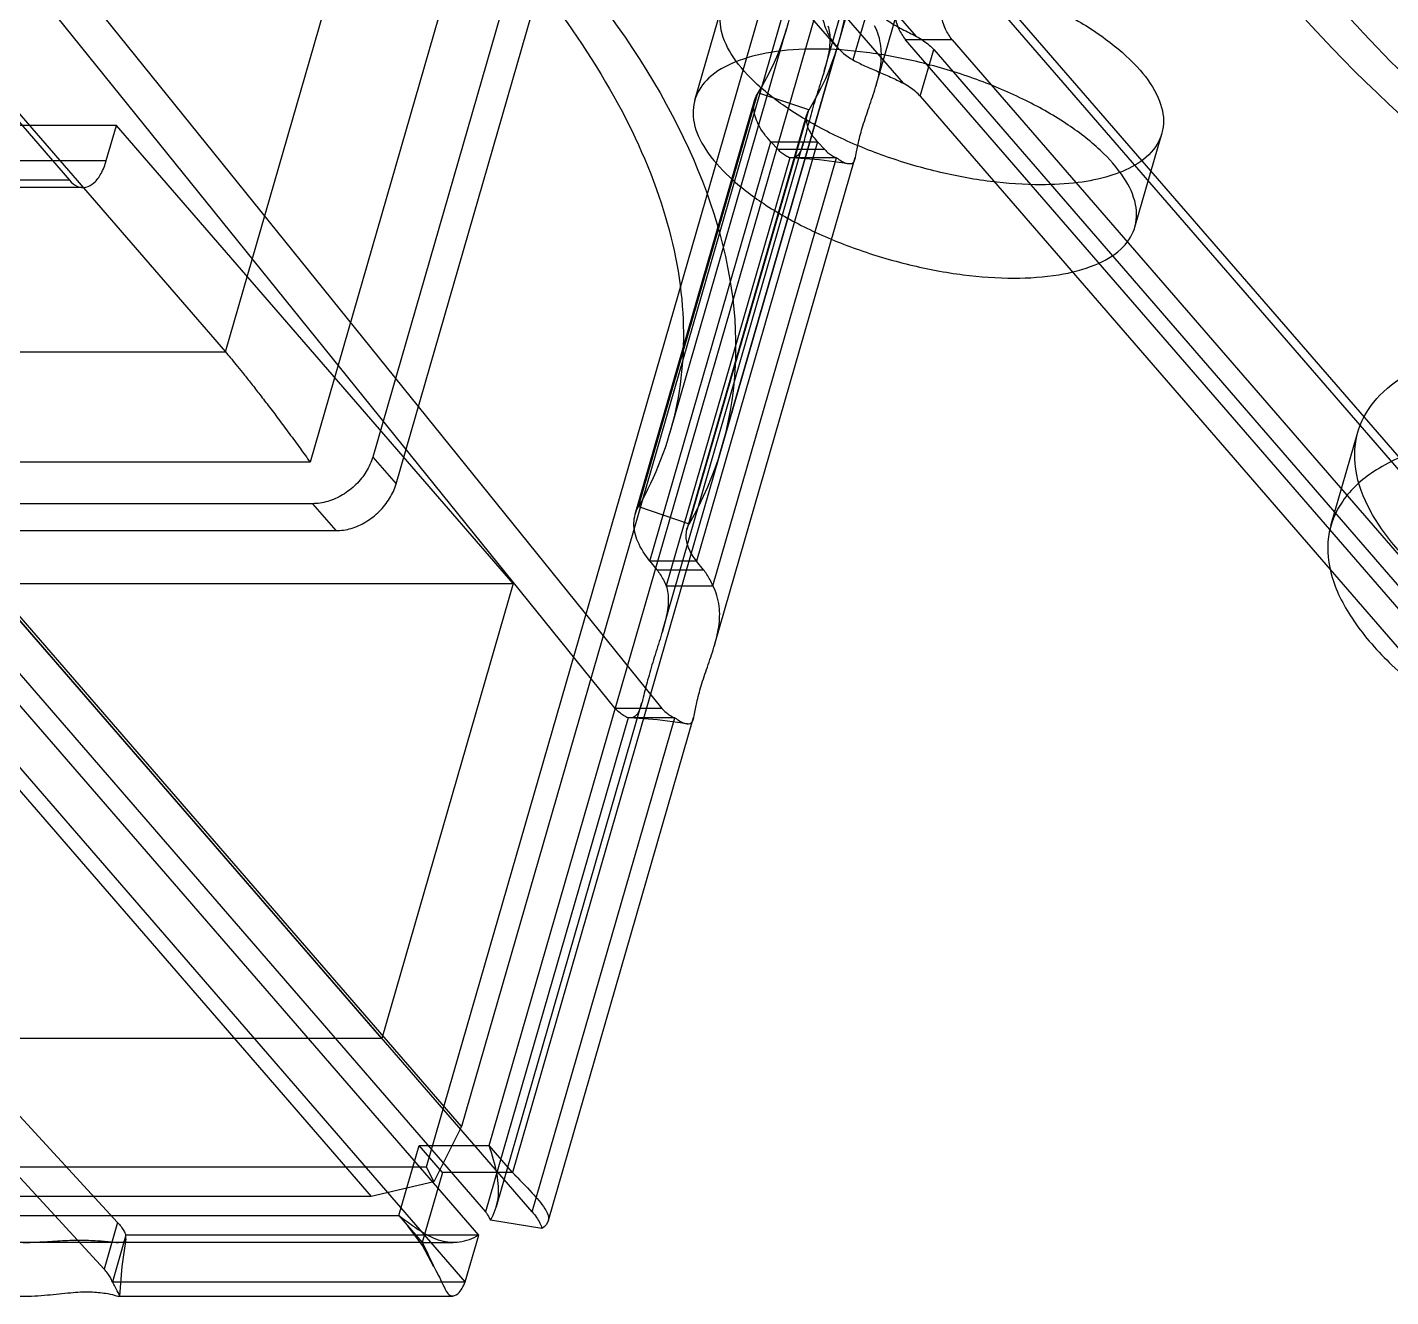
# Model space of a CAD drawing. Header units: millimetres. Extents: x -1 to 407, y -1 to 283.
# Drawn here: x 203.878 to 205.143, y 178.237 to 179.415 of the extents above; entities that cross this region are included whole.
import ezdxf

# ---------------------------------------------------------------- set-up
doc = ezdxf.new("R2010")
doc.units = ezdxf.units.MM
doc.header["$LTSCALE"] = 23.1
doc.layers.get('0').update_dxf_attribs({"linetype": 'CONTINUOUS'})

msp = doc.modelspace()

# ---------------------------------------------------------------- linework, layer by layer
at = {"color": 6, "linetype": 'Continuous'}
for p, q in [((205.0498, 181.058), (204.2811, 178.395)), ((204.2486, 178.3575), (204.9986, 180.9556)), ((203.077, 180.2513), (204.0621, 179.1138)), ((204.2811, 178.395), (202.7168, 180.2012)), ((204.1241, 180.2012), (205.6884, 178.395)), ((204.7034, 179.4063), (204.0565, 180.1532)), ((202.6331, 180.1363), (204.1974, 178.33)), ((204.6291, 179.397), (203.9904, 180.1345)), ((205.7346, 178.33), (204.1703, 180.1363)), ((204.044, 180.1099), (204.6909, 179.363)), ((204.6176, 179.3742), (204.7798, 179.9361)), ((204.6659, 179.3612), (204.8278, 179.9219)), ((203.4195, 179.8479), (203.9175, 179.273)), ((204.4238, 178.783), (203.594, 179.8116)), ((203.6373, 179.8116), (204.4671, 178.783)), ((204.0621, 179.1138), (204.1858, 179.5425)), ((204.2645, 179.44), (204.1407, 179.0113)), ((204.6608, 179.4415), (204.6443, 179.3846)), ((204.4976, 179.3474), (204.5226, 179.434)), ((204.4746, 179.0394), (204.5826, 179.4136)), ((203.3615, 179.4034), (204.3033, 178.3159)), ((204.3466, 178.3159), (203.4048, 179.4034)), ((204.5226, 179.0257), (204.6306, 179.3995)), ((205.6349, 178.3159), (204.6931, 179.4034)), ((204.7364, 179.4034), (204.6931, 179.4034)), ((204.7364, 179.4034), (205.6782, 178.3159)), ((204.2971, 178.2942), (203.3445, 179.3942)), ((204.7068, 179.3509), (204.7193, 179.3942)), ((204.7193, 179.3942), (205.6719, 178.2942)), ((204.2846, 178.2509), (203.332, 179.3509)), ((204.4424, 178.9633), (204.5534, 179.348)), ((204.4454, 178.9703), (204.5562, 179.3542)), ((204.6033, 179.3382), (204.5562, 179.3542)), ((204.7068, 179.3509), (205.6594, 178.2509)), ((204.4924, 178.9542), (204.6033, 179.3382)), ((203.961, 179.3237), (203.2465, 179.3237)), ((203.9516, 179.2913), (203.961, 179.3237)), ((204.3291, 178.8987), (203.961, 179.3237)), ((204.4904, 178.9494), (204.6015, 179.3341)), ((204.9059, 179.2295), (204.9309, 179.3161)), ((204.456, 178.9196), (204.5682, 179.3085)), ((204.4676, 178.8547), (204.5985, 179.3082)), ((204.6115, 179.3085), (204.4993, 178.9196)), ((204.5749, 179.3014), (204.5682, 179.3085)), ((204.5682, 179.3085), (204.6115, 179.3085)), ((204.6182, 179.3014), (204.5749, 179.3014)), ((204.6115, 179.3085), (204.6182, 179.3014)), ((203.2372, 179.2913), (203.9516, 179.2913)), ((204.5857, 179.2938), (204.471, 178.8967)), ((204.5143, 178.8967), (204.629, 179.2938)), ((204.5159, 178.8416), (204.6465, 179.294)), ((204.629, 179.2938), (204.5857, 179.2938)), ((203.0642, 179.2819), (203.962, 178.3061)), ((203.9175, 179.273), (203.203, 179.273)), ((203.93, 179.2663), (203.2155, 179.2663)), ((203.9495, 178.2628), (203.0517, 179.2386)), ((203.4548, 179.1138), (204.0621, 179.1138)), ((205.0877, 178.9526), (205.1127, 179.0392)), ((204.1407, 179.0113), (203.5334, 179.0113)), ((204.1988, 179.0162), (204.2204, 178.9912)), ((204.143, 178.9729), (204.1646, 178.9479)), ((204.4454, 178.9703), (204.4924, 178.9542)), ((204.456, 178.9196), (204.4624, 178.9116)), ((204.4993, 178.9196), (204.456, 178.9196)), ((204.5057, 178.9116), (204.4993, 178.9196)), ((204.4624, 178.9116), (204.5057, 178.9116)), ((203.6146, 178.8987), (204.3291, 178.8987)), ((204.2072, 178.4766), (203.8391, 178.9016)), ((204.3291, 178.8987), (204.2072, 178.4766)), ((204.471, 178.8967), (204.5143, 178.8967)), ((204.3135, 178.3209), (204.4485, 178.7885)), ((204.4671, 178.783), (204.4238, 178.783)), ((204.4357, 178.7742), (204.3033, 178.3159)), ((204.3466, 178.3159), (204.479, 178.7742)), ((204.3616, 178.307), (204.4965, 178.7744)), ((204.479, 178.7742), (204.4357, 178.7742)), ((204.2072, 178.4766), (203.4927, 178.4766)), ((204.2811, 178.395), (204.2555, 178.3438)), ((204.2634, 178.3525), (204.2417, 178.3775)), ((204.3283, 178.3525), (204.3067, 178.3775)), ((200.9469, 178.3575), (204.2486, 178.3575)), ((204.2555, 178.3438), (204.2486, 178.3575)), ((204.3248, 178.3565), (204.3323, 178.3484)), ((204.2555, 178.3438), (204.1974, 178.33)), ((204.1974, 178.33), (200.8957, 178.33)), ((204.223, 178.3125), (204.2446, 178.2875)), ((203.962, 178.3061), (203.9495, 178.2628)), ((204.3558, 178.3004), (204.3079, 178.3081)), ((203.9697, 178.2942), (203.9572, 178.2509)), ((204.2971, 178.2942), (203.9697, 178.2942)), ((204.2446, 178.2875), (204.2735, 178.2875)), ((204.2846, 178.2509), (204.2971, 178.2942)), ((203.9572, 178.2509), (204.2846, 178.2509)), ((203.9626, 178.2375), (204.2735, 178.2375))]:
    msp.add_line(p, q, dxfattribs=at)
at = {"color": 7, "linetype": 'Continuous'}
for p, q in [((204.3067, 178.3775), (205.0629, 180.9972)), ((205.0846, 180.9722), (204.3283, 178.3525)), ((204.342, 179.5123), (204.1988, 179.0162)), ((204.2204, 178.9912), (204.3637, 179.4873)), ((204.143, 178.9729), (203.645, 178.9729)), ((203.6667, 178.9479), (204.1646, 178.9479)), ((204.223, 178.3125), (204.2417, 178.3775)), ((204.2417, 178.3775), (204.3067, 178.3775)), ((204.2634, 178.3525), (204.2446, 178.2875)), ((204.3283, 178.3525), (204.2634, 178.3525)), ((203.1405, 178.3125), (204.223, 178.3125)), ((204.2446, 178.2875), (203.1621, 178.2875))]:
    msp.add_line(p, q, dxfattribs=at)
at = {"color": 6, "linetype": 'Continuous'}
for points in [[(204.6408, 179.2882), (204.613, 179.2918), (204.5873, 179.2937)], [(204.4908, 178.7685), (204.463, 178.7722), (204.4373, 178.7741)], [(204.2556, 178.2649), (204.2448, 178.2847), (204.2312, 178.303)], [(203.9698, 178.2908), (203.9659, 178.265), (203.9638, 178.238)]]:
    msp.add_lwpolyline(points, dxfattribs=at)
at = {"color": 6, "linetype": 'Continuous', "extrusion": (0, 0, -1)}
for centre, major_axis, ratio, start_param, end_param in [((203.1909, 179.8206), (-1.3914, 0.408), 0.401419, 2.402419, 3.250693), ((203.1909, 179.8206), (-1.4394, 0.4221), 0.401419, 2.402419, 3.250693), ((206.4276, 179.8206), (-1.4564, 0.3624), 0.423626, -1.271033, -0.422759), ((203.08, 179.4367), (-1.443, 0.4096), 0.464593, 2.406182, 3.254456), ((206.3168, 179.4367), (-1.4252, 0.4706), 0.441408, -1.303516, -0.455242)]:
    msp.add_ellipse(centre, major_axis=major_axis, ratio=ratio, start_param=start_param, end_param=end_param, dxfattribs=at)
at = {"color": 6, "linetype": 'Continuous'}
for points, knots in [([(205.0828, 179.8954), (205.1051, 179.8607), (205.16, 179.7915), (205.2619, 179.695), (205.3866, 179.6009), (205.5317, 179.5112), (205.6943, 179.4275), (205.81, 179.3778), (205.8701, 179.3542)], [0, 0, 0, 0, 0.127569, 0.272318, 0.433762, 0.610411, 0.800063, 1, 1, 1, 1]), ([(204.2378, 179.5779), (204.2736, 179.5445), (204.3381, 179.4774), (204.4155, 179.3703), (204.4668, 179.2636), (204.4905, 179.1591), (204.4847, 179.0589), (204.4611, 178.998), (204.4454, 178.9703)], [0, 0, 0, 0, 0.212267, 0.402214, 0.570933, 0.722001, 0.861988, 1, 1, 1, 1]), ([(205.7593, 178.9703), (205.7002, 178.9981), (205.5866, 179.056), (205.4274, 179.1519), (205.2857, 179.2534), (205.1642, 179.3585), (205.0653, 179.4651), (205.0125, 179.5405), (204.9911, 179.5779)], [0, 0, 0, 0, 0.197165, 0.385147, 0.561273, 0.72334, 0.869796, 1, 1, 1, 1]), ([(204.8188, 179.2688), (204.8031, 179.2688), (204.7706, 179.2711), (204.7219, 179.2802), (204.6736, 179.2946), (204.6284, 179.3133), (204.5887, 179.3353), (204.5564, 179.3595), (204.5334, 179.3847), (204.5206, 179.4101), (204.5206, 179.4357), (204.5354, 179.4568), (204.5609, 179.4711), (204.5951, 179.4797), (204.6208, 179.4813), (204.6347, 179.4813)], [0, 0, 0, 0, 0.094838, 0.196145, 0.299289, 0.398734, 0.491525, 0.573417, 0.641646, 0.696433, 0.742179, 0.78838, 0.845015, 0.915741, 1, 1, 1, 1]), ([(204.6181, 179.4625), (204.6159, 179.4547), (204.6134, 179.4392), (204.6167, 179.4166), (204.6271, 179.3973), (204.6382, 179.3881), (204.6443, 179.3846)], [0, 0, 0, 0, 0.273782, 0.524563, 0.761775, 1, 1, 1, 1]), ([(204.6839, 179.4717), (204.6825, 179.4669), (204.6807, 179.4568), (204.6803, 179.4415), (204.6822, 179.4267), (204.6862, 179.4137), (204.6905, 179.4063), (204.6931, 179.4034)], [0, 0, 0, 0, 0.209849, 0.429272, 0.642992, 0.836718, 1, 1, 1, 1]), ([(204.7364, 179.4034), (204.7338, 179.4063), (204.7295, 179.4137), (204.7255, 179.4267), (204.7236, 179.4415), (204.724, 179.4568), (204.7258, 179.4669), (204.7272, 179.4717)], [0, 0, 0, 0, 0.163304, 0.357047, 0.570769, 0.790178, 1, 1, 1, 1]), ([(204.7533, 179.4631), (204.7698, 179.4583), (204.8015, 179.4473), (204.8452, 179.4265), (204.882, 179.4029), (204.9102, 179.3777), (204.9282, 179.3521), (204.9348, 179.3259), (204.9263, 179.3017), (204.9133, 179.2913), (204.9059, 179.2869)], [0, 0, 0, 0, 0.180544, 0.351796, 0.506227, 0.638207, 0.745423, 0.831623, 0.910202, 1, 1, 1, 1]), ([(204.6608, 179.4415), (204.6619, 179.4374), (204.6662, 179.4293), (204.677, 179.4203), (204.6899, 179.4131), (204.6989, 179.4087), (204.7034, 179.4063)], [0, 0, 0, 0, 0.225138, 0.467766, 0.733019, 1, 1, 1, 1]), ([(204.621, 179.4163), (204.6225, 179.4119), (204.6236, 179.4014), (204.6208, 179.3848), (204.6154, 179.3666), (204.6092, 179.3478), (204.604, 179.3298), (204.6001, 179.3141), (204.5972, 179.3027), (204.593, 179.2943), (204.5877, 179.2935), (204.5857, 179.2938)], [0, 0, 0, 0, 0.104686, 0.233, 0.379372, 0.533, 0.679866, 0.804227, 0.894609, 0.952419, 1, 1, 1, 1]), ([(204.629, 179.2938), (204.6322, 179.2919), (204.6364, 179.2882), (204.6459, 179.2883), (204.6471, 179.2983), (204.6496, 179.309), (204.6535, 179.3244), (204.6594, 179.3412), (204.6656, 179.3593), (204.6704, 179.378), (204.6713, 179.3977), (204.6674, 179.4105), (204.6643, 179.4163)], [0, 0, 0, 0, 0.075885, 0.11253, 0.162058, 0.244368, 0.352226, 0.47611, 0.606354, 0.737344, 0.867008, 1, 1, 1, 1]), ([(204.7034, 179.4063), (204.7055, 179.4051), (204.7096, 179.4027), (204.7149, 179.3987), (204.718, 179.3957), (204.7193, 179.3942)], [0, 0, 0, 0, 0.367759, 0.702796, 1, 1, 1, 1]), ([(204.6097, 179.3947), (204.5958, 179.3947), (204.5703, 179.3931), (204.5363, 179.3846), (204.5108, 179.3706), (204.4958, 179.3497), (204.4953, 179.3243), (204.5078, 179.2989), (204.5305, 179.2737), (204.5625, 179.2494), (204.6022, 179.2272), (204.6476, 179.2083), (204.6963, 179.1938), (204.7454, 179.1845), (204.778, 179.1822), (204.7938, 179.1822)], [0, 0, 0, 0, 0.083983, 0.154195, 0.210489, 0.256489, 0.301997, 0.356467, 0.424259, 0.505643, 0.59831, 0.698392, 0.802565, 0.904813, 1, 1, 1, 1]), ([(204.7938, 179.1822), (204.8076, 179.1822), (204.8332, 179.1838), (204.8672, 179.1923), (204.8926, 179.2063), (204.9076, 179.2271), (204.9081, 179.2525), (204.8956, 179.278), (204.8729, 179.3032), (204.8409, 179.3275), (204.8013, 179.3496), (204.7559, 179.3685), (204.7072, 179.3831), (204.6581, 179.3923), (204.6255, 179.3947), (204.6097, 179.3947)], [0, 0, 0, 0, 0.083983, 0.154195, 0.210489, 0.256489, 0.301997, 0.356467, 0.424259, 0.505643, 0.59831, 0.698392, 0.802565, 0.904813, 1, 1, 1, 1]), ([(204.6443, 179.3846), (204.6478, 179.3827), (204.6553, 179.379), (204.667, 179.374), (204.6791, 179.3689), (204.6871, 179.3651), (204.6909, 179.363)], [0, 0, 0, 0, 0.233158, 0.486525, 0.745942, 1, 1, 1, 1]), ([(204.7068, 179.3509), (204.7055, 179.3524), (204.7024, 179.3554), (204.6971, 179.3594), (204.693, 179.3618), (204.6909, 179.363)], [0, 0, 0, 0, 0.297204, 0.632241, 1, 1, 1, 1]), ([(204.5682, 179.3085), (204.5637, 179.3134), (204.5562, 179.3232), (204.5509, 179.3398), (204.5537, 179.3502), (204.5562, 179.3542)], [0, 0, 0, 0, 0.400141, 0.718386, 1, 1, 1, 1]), ([(204.6033, 179.3382), (204.6016, 179.3355), (204.5999, 179.3288), (204.6035, 179.318), (204.6085, 179.3117), (204.6115, 179.3085)], [0, 0, 0, 0, 0.278976, 0.596623, 1, 1, 1, 1]), ([(204.5857, 179.2938), (204.5844, 179.2943), (204.5818, 179.2956), (204.5782, 179.2981), (204.576, 179.3002), (204.5749, 179.3014)], [0, 0, 0, 0, 0.31064, 0.642521, 1, 1, 1, 1]), ([(204.6182, 179.3014), (204.6193, 179.3002), (204.6215, 179.2981), (204.6251, 179.2956), (204.6277, 179.2943), (204.629, 179.2938)], [0, 0, 0, 0, 0.357483, 0.689362, 1, 1, 1, 1]), ([(203.9175, 179.273), (203.9195, 179.2706), (203.924, 179.2667), (203.9331, 179.2657), (203.9412, 179.2706), (203.9475, 179.2796), (203.9504, 179.2871), (203.9516, 179.2913)], [0, 0, 0, 0, 0.186487, 0.344879, 0.517506, 0.734259, 1, 1, 1, 1]), ([(204.9059, 179.2869), (204.8986, 179.2826), (204.8812, 179.2757), (204.8518, 179.2699), (204.8302, 179.2688), (204.8188, 179.2688)], [0, 0, 0, 0, 0.282538, 0.617071, 1, 1, 1, 1]), ([(205.1149, 179.0456), (205.1189, 179.056), (205.1329, 179.0763), (205.1656, 179.0989), (205.209, 179.1152), (205.2619, 179.125), (205.3002, 179.1269), (205.3205, 179.1269)], [0, 0, 0, 0, 0.143427, 0.308998, 0.506253, 0.737419, 1, 1, 1, 1]), ([(204.0621, 179.1138), (204.0636, 179.112), (204.0669, 179.1081), (204.0722, 179.1017), (204.0783, 179.0941), (204.0854, 179.0852), (204.0933, 179.0751), (204.1021, 179.0637), (204.1116, 179.0512), (204.1214, 179.0379), (204.1312, 179.0246), (204.1376, 179.0157), (204.1407, 179.0113)], [0, 0, 0, 0, 0.05404, 0.118339, 0.193726, 0.281006, 0.380714, 0.492618, 0.615378, 0.745325, 0.875784, 1, 1, 1, 1]), ([(205.3151, 178.8144), (205.2923, 178.8252), (205.2499, 178.8477), (205.1942, 178.8861), (205.1508, 178.9264), (205.1214, 178.9672), (205.1074, 179.0078), (205.1105, 179.0344), (205.1149, 179.0456)], [0, 0, 0, 0, 0.22936, 0.436403, 0.616078, 0.766426, 0.890624, 1, 1, 1, 1]), ([(205.2955, 179.0403), (205.2731, 179.0403), (205.2311, 179.038), (205.1741, 179.026), (205.1289, 179.0063), (205.0971, 178.9783), (205.0822, 178.9418), (205.0872, 178.9013), (205.1091, 178.8605), (205.1455, 178.8197), (205.1953, 178.7802), (205.2564, 178.7433), (205.3263, 178.7105), (205.4022, 178.6833), (205.4811, 178.6627), (205.5596, 178.6498), (205.6114, 178.6466), (205.6365, 178.6466)], [0, 0, 0, 0, 0.073237, 0.136536, 0.189232, 0.232519, 0.271395, 0.312494, 0.361347, 0.420376, 0.489677, 0.567908, 0.652728, 0.741051, 0.83085, 0.918266, 1, 1, 1, 1]), ([(204.456, 178.9196), (204.4515, 178.9251), (204.4442, 178.9361), (204.4396, 178.9543), (204.4427, 178.9657), (204.4454, 178.9703)], [0, 0, 0, 0, 0.38892, 0.709238, 1, 1, 1, 1]), ([(204.4993, 178.9196), (204.4963, 178.9234), (204.4915, 178.9309), (204.4885, 178.9433), (204.4906, 178.9511), (204.4924, 178.9542)], [0, 0, 0, 0, 0.3864, 0.707337, 1, 1, 1, 1]), ([(204.4624, 178.9116), (204.4635, 178.9102), (204.4657, 178.9071), (204.4685, 178.9022), (204.4702, 178.8986), (204.471, 178.8967)], [0, 0, 0, 0, 0.311271, 0.644869, 1, 1, 1, 1]), ([(204.5143, 178.8967), (204.5135, 178.8986), (204.5118, 178.9022), (204.509, 178.9071), (204.5068, 178.9102), (204.5057, 178.9116)], [0, 0, 0, 0, 0.355131, 0.688729, 1, 1, 1, 1]), ([(204.471, 178.8967), (204.4726, 178.8923), (204.4736, 178.8818), (204.4708, 178.8652), (204.4654, 178.847), (204.4592, 178.8282), (204.454, 178.8102), (204.4501, 178.7945), (204.4472, 178.7831), (204.443, 178.7746), (204.4377, 178.7739), (204.4357, 178.7742)], [0, 0, 0, 0, 0.10468, 0.232993, 0.37937, 0.533006, 0.67988, 0.804246, 0.894626, 0.952425, 1, 1, 1, 1]), ([(204.479, 178.7742), (204.4822, 178.7723), (204.4864, 178.7686), (204.4959, 178.7686), (204.4971, 178.7786), (204.4996, 178.7894), (204.5035, 178.8048), (204.5094, 178.8216), (204.5156, 178.8397), (204.5204, 178.8584), (204.5213, 178.8781), (204.5174, 178.8909), (204.5143, 178.8967)], [0, 0, 0, 0, 0.07588, 0.112509, 0.162027, 0.244341, 0.352206, 0.476098, 0.606352, 0.737351, 0.867016, 1, 1, 1, 1]), ([(204.4357, 178.7742), (204.4342, 178.7748), (204.4314, 178.7762), (204.4274, 178.7792), (204.4249, 178.7817), (204.4238, 178.783)], [0, 0, 0, 0, 0.307655, 0.63934, 1, 1, 1, 1]), ([(204.4671, 178.783), (204.4682, 178.7817), (204.4707, 178.7792), (204.4747, 178.7762), (204.4775, 178.7748), (204.479, 178.7742)], [0, 0, 0, 0, 0.36066, 0.692345, 1, 1, 1, 1]), ([(204.3079, 178.3081), (204.3115, 178.3142), (204.3167, 178.3284), (204.3147, 178.3526), (204.3097, 178.3687), (204.3067, 178.3775)], [0, 0, 0, 0, 0.295013, 0.611996, 1, 1, 1, 1]), ([(204.3283, 178.3525), (204.3345, 178.3461), (204.3452, 178.3351), (204.3573, 178.3217), (204.3642, 178.3083), (204.3586, 178.3021), (204.3558, 178.3004)], [0, 0, 0, 0, 0.402927, 0.684318, 0.851682, 1, 1, 1, 1]), ([(204.223, 178.3125), (204.2297, 178.3074), (204.2418, 178.2983), (204.2606, 178.2883), (204.28, 178.2866), (204.2915, 178.2913), (204.2971, 178.2942)], [0, 0, 0, 0, 0.310098, 0.556764, 0.768565, 1, 1, 1, 1]), ([(204.3079, 178.3081), (204.3074, 178.31), (204.3059, 178.3127), (204.3041, 178.315), (204.3033, 178.3159)], [0, 0, 0, 0, 0.633315, 1, 1, 1, 1]), ([(204.3466, 178.3159), (204.3481, 178.3142), (204.3507, 178.3109), (204.3538, 178.3057), (204.3553, 178.3021), (204.3558, 178.3004)], [0, 0, 0, 0, 0.366002, 0.69843, 1, 1, 1, 1]), ([(203.962, 178.3061), (203.9632, 178.3048), (203.9653, 178.3023), (203.9679, 178.2983), (203.9692, 178.2956), (203.9697, 178.2942)], [0, 0, 0, 0, 0.366482, 0.699094, 1, 1, 1, 1]), ([(203.8452, 178.2942), (203.8487, 178.2919), (203.8576, 178.2886), (203.8729, 178.2872), (203.8902, 178.2878), (203.9085, 178.2891), (203.9264, 178.2898), (203.9422, 178.2892), (203.9551, 178.2882), (203.9634, 178.2869), (203.9702, 178.2888), (203.9699, 178.2926), (203.9697, 178.2942)], [0, 0, 0, 0, 0.096233, 0.214656, 0.351162, 0.494694, 0.636085, 0.762106, 0.861267, 0.927929, 0.963384, 1, 1, 1, 1]), ([(204.2446, 178.2875), (204.2487, 178.2795), (204.2553, 178.265), (204.2634, 178.2499), (204.2695, 178.2363), (204.2808, 178.2403), (204.2826, 178.247), (204.2846, 178.2509)], [0, 0, 0, 0, 0.353708, 0.60651, 0.744377, 0.82715, 1, 1, 1, 1]), ([(203.9572, 178.2509), (203.9567, 178.2523), (203.9554, 178.255), (203.9528, 178.259), (203.9507, 178.2615), (203.9495, 178.2628)], [0, 0, 0, 0, 0.300906, 0.633518, 1, 1, 1, 1]), ([(203.8327, 178.2509), (203.8381, 178.2464), (203.8514, 178.2395), (203.8738, 178.2368), (203.8963, 178.2385), (203.9175, 178.2409), (203.9352, 178.2421), (203.95, 178.2406), (203.9572, 178.2393), (203.9649, 178.2365), (203.9608, 178.2446), (203.9589, 178.2476), (203.9572, 178.2509)], [0, 0, 0, 0, 0.1406, 0.292784, 0.449664, 0.594751, 0.71893, 0.813233, 0.874721, 0.900483, 0.924621, 1, 1, 1, 1])]:
    msp.add_open_spline(points, degree=3, knots=knots, dxfattribs=at)
at = {"color": 7, "linetype": 'Continuous'}
for points, knots in [([(204.1988, 179.0162), (204.1974, 179.0115), (204.1932, 179.0022), (204.1836, 178.9902), (204.1713, 178.9807), (204.1575, 178.9744), (204.1477, 178.9729), (204.143, 178.9729)], [0, 0, 0, 0, 0.195347, 0.401193, 0.609452, 0.811382, 1, 1, 1, 1]), ([(204.1646, 178.9479), (204.1694, 178.9479), (204.1792, 178.9494), (204.1929, 178.9557), (204.2052, 178.9652), (204.2148, 178.9772), (204.2191, 178.9865), (204.2204, 178.9912)], [0, 0, 0, 0, 0.188618, 0.390548, 0.598807, 0.804653, 1, 1, 1, 1])]:
    msp.add_open_spline(points, degree=3, knots=knots, dxfattribs=at)

doc.saveas('drawing.dxf')
